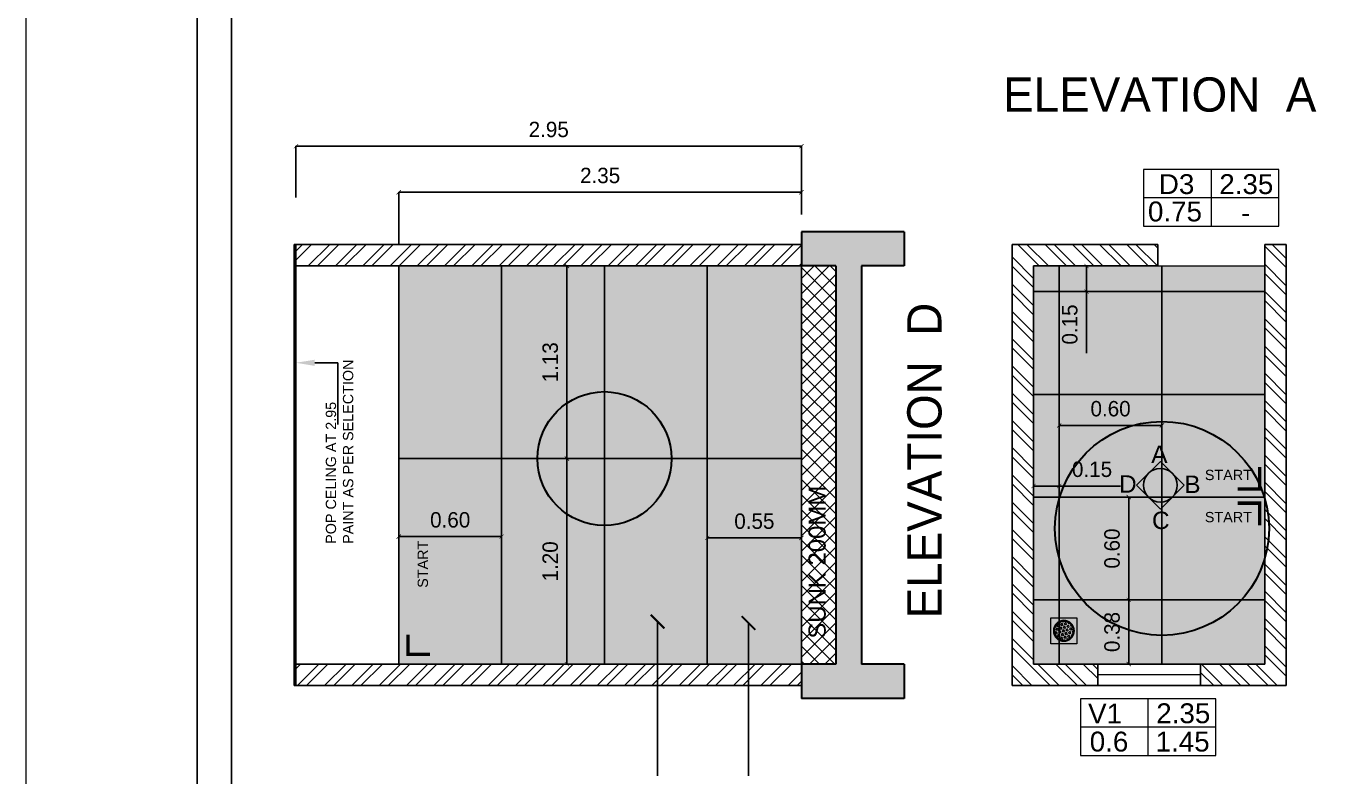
# Model space of a CAD drawing. Header units: metres. Extents: x 494 to 1845, y -666 to 1061.
# Drawn here: x 1814.2 to 1821.77, y 182.05 to 186.43 of the extents above; entities that cross this region are included whole.
import ezdxf
from ezdxf import colors
from ezdxf.entities.mleader import LeaderData, LeaderLine
from ezdxf.math import Vec2, Vec3

# ---------------------------------------------------------------- set-up
doc = ezdxf.new("R2010")
doc.units = ezdxf.units.M
doc.header["$MEASUREMENT"] = 0
doc.linetypes.add('1', pattern=[0])
doc.layers.get('Defpoints').update_dxf_attribs({"color": 12})
for name, color, linetype, lineweight in [('.', 7, 'Continuous', 5), ('01 WALL', 7, 'Continuous', 25), ('10 furniture', 8, 'Continuous', 13), ('A-Wall Hatch', 8, 'Continuous', 9), ('ARCHITECTURAL COMMENTS', 2, 'Continuous', 30), ('DIMENSION', 8, 'Continuous', 5), ('SUNK', 7, 'Continuous', 13), ('toilet', 8, 'Continuous', 0), ('VDA - FALSE CEILING', 7, 'Continuous', 5), ('VDA-Col-slab', 1, 'Continuous', 30), ('VDA-DOOR', 23, 'Continuous', 5), ('VDA-DW TAGS', 4, 'Continuous', 9), ('VDA-HATCH', 8, 'Continuous', 9), ('VDA-WALL', 250, 'Continuous', 25), ('VDA-WINDOW', 5, 'Continuous', 9), ('VDA_DARK TILES', 8, 'Continuous', 9), ('VDA_LIGHT TILES', 254, 'Continuous', 5)]:
    doc.layers.add(name, color=color, linetype=linetype, lineweight=lineweight)
for name, color, linetype in [('A-TAGS', 210, 'Continuous'), ('Flooring', 250, 'Continuous'), ('SHEET', 7, 'Continuous'), ('TILE DROP', 180, '1'), ('TOILET FIXTURES', 8, 'Continuous'), ('VDA-DIM', 252, '1'), ('VDA-TEXT', 250, '1'), ('VDA-WALL BELOW', 8, 'Continuous'), ('VDA-WALL HATCH', 252, 'Continuous'), ('VDA_TILES', 152, '1')]:
    doc.layers.add(name, color=color, linetype=linetype)
doc.styles.add('0.2', font='arial.ttf', dxfattribs={"height": 0.2})
doc.styles.add('arial', font='arial.ttf', dxfattribs={"height": 0.3})
doc.styles.add('RS', font='GOTHIC.TTF')
doc.styles.get("Standard").update_dxf_attribs({"font": 'arial.ttf'})
doc.dimstyles.new('SMALL', dxfattribs={"dimtxt": 0.16, "dimasz": 0.05, "dimexe": 0, "dimexo": 0, "dimgap": 0.05, "dimtad": 0, "dimdec": 1, "dimzin": 0, "dimdsep": 46, "dimtxsty": 'RS', "dimblk": 'ARCHTICK', "dimcen": 2.5, "dimclrd": 256, "dimclre": 256, "dimclrt": 5, "dimadec": 0, "dimazin": 0, "dimtfac": 1, "dimtofl": 0, "dimtmove": 0, "dimatfit": 3, "dimldrblk": 'ARCHTICK', "dimfxl": 0, "dimtolj": 1, "dimtzin": 0, "dimarcsym": 0})
doc.dimstyles.new('SMALL-1', dxfattribs={"dimtxt": 0.16, "dimasz": 0.035, "dimexe": 0, "dimexo": 0.1, "dimgap": 0.05, "dimtad": 1, "dimzin": 0, "dimdsep": 46, "dimtxsty": 'RS', "dimblk": 'DOT', "dimcen": 2.5, "dimclrd": 256, "dimclre": 256, "dimclrt": 5, "dimadec": 0, "dimazin": 0, "dimtfac": 1, "dimtdec": 3, "dimtofl": 0, "dimtmove": 0, "dimatfit": 3, "dimfxl": 0, "dimtolj": 1, "dimtzin": 0, "dimarcsym": 0})

# ---------------------------------------------------------------- blocks, each defined once
blk = doc.blocks.new('V1')
at = {"layer": 'VDA-DW TAGS'}
for p, q in [((1525.346, 322.8255), (1525.346, 323.1564)), ((1525.7407, 322.9909), (1524.951, 322.9909))]:
    blk.add_line(p, q, dxfattribs=at)
blk.add_lwpolyline([(1525.7407, 323.1564), (1524.951, 323.1564), (1524.951, 322.8255), (1525.7407, 322.8255)], close=True, dxfattribs=at)
at = {"layer": 'VDA-DW TAGS', "char_height": 0.11598, "attachment_point": 8, "style": 'arial'}
for s, insert, width in [('V1', (1525.0936, 323.0116), 0.282293), ('2.35', (1525.5501, 323.0116), 0.282293), ('0.6', (1525.1168, 322.8462), 0.27584), ('1.45', (1525.5462, 322.8462), 0.366174)]:
    blk.add_mtext(s, dxfattribs=dict(at, insert=insert, width=width))
blk = doc.blocks.new('D3 F')
at = {"layer": 'VDA-DW TAGS'}
for p, q in [((1526.9357, 319.9002), (1526.9357, 320.2311)), ((1527.3304, 320.0657), (1526.5407, 320.0657))]:
    blk.add_line(p, q, dxfattribs=at)
blk.add_lwpolyline([(1527.3304, 320.2311), (1526.5407, 320.2311), (1526.5407, 319.9002), (1527.3304, 319.9002)], close=True, dxfattribs=at)
at = {"layer": 'VDA-DW TAGS', "attachment_point": 8, "style": 'arial'}
for s, insert, char_height, width in [('D3', (1526.733, 320.0863), 0.11598, 0.282293), ('2.35', (1527.1398, 320.0863), 0.11598, 0.282293), ('0.75', (1526.7235, 319.9266), 0.11598, 0.27584), ('-', (1527.1359, 319.9209), 0.116, 0.366174)]:
    blk.add_mtext(s, dxfattribs=dict(at, insert=insert, char_height=char_height, width=width))
blk = doc.blocks.new('_ArchTick')
at = {"color": 0, "linetype": 'ByBlock', "const_width": 0.15}
blk.add_lwpolyline([(-0.5, -0.5), (0.5, 0.5)], dxfattribs=at)
blk = doc.blocks.new('*D1029')
at = {"layer": 'Defpoints', "color": 0}
for p in [(1816.9759, 183.906), (1816.9759, 182.706), (1817.3572, 182.706)]:
    blk.add_point(p, dxfattribs=at)
at = {"layer": 'VDA-DIM', "lineweight": -2}
for p, q in [((1817.0759, 183.906), (1817.3572, 183.906)), ((1817.3572, 183.906), (1817.3572, 182.706)), ((1817.0759, 182.706), (1817.3572, 182.706))]:
    blk.add_line(p, q, dxfattribs=at)
at = {"layer": 'VDA-DIM', "lineweight": -2, "xscale": 0.025, "yscale": 0.025, "zscale": 0.025}
for p, rotation in [((1817.3572, 183.906), 90), ((1817.3572, 182.706), 270)]:
    blk.add_blockref('_ArchTick', p, dxfattribs=dict(at, rotation=rotation))
at = {"layer": 'VDA-DIM', "color": 5, "insert": (1817.26, 183.306), "char_height": 0.09, "attachment_point": 5, "rotation": 90, "style": 'RS'}
blk.add_mtext('\\A1;1.20', dxfattribs=at)
blk = doc.blocks.new('*D1030')
at = {"layer": 'Defpoints', "color": 0}
for p in [(1816.3759, 183.4508), (1816.3759, 183.1611), (1816.9759, 183.1611)]:
    blk.add_point(p, dxfattribs=at)
at = {"layer": 'VDA-DIM', "lineweight": -2}
for p, q in [((1816.3759, 183.2611), (1816.3759, 183.4508)), ((1816.9759, 183.4508), (1816.3759, 183.4508)), ((1816.9759, 183.2611), (1816.9759, 183.4508))]:
    blk.add_line(p, q, dxfattribs=at)
at = {"layer": 'VDA-DIM', "lineweight": -2, "xscale": 0.025, "yscale": 0.025, "zscale": 0.025, "rotation": 180}
blk.add_blockref('_ArchTick', (1816.3759, 183.4508), dxfattribs=at)
at = {"layer": 'VDA-DIM', "lineweight": -2, "xscale": 0.025, "yscale": 0.025, "zscale": 0.025}
blk.add_blockref('_ArchTick', (1816.9759, 183.4508), dxfattribs=at)
at = {"layer": 'VDA-DIM', "color": 5, "insert": (1816.6759, 183.548), "char_height": 0.09, "attachment_point": 5, "style": 'RS'}
blk.add_mtext('\\A1;0.60', dxfattribs=at)
blk = doc.blocks.new('*D1031')
at = {"layer": 'Defpoints', "color": 0}
for p in [(1816.3759, 185.4617), (1818.7259, 185.231), (1816.3759, 185.031)]:
    blk.add_point(p, dxfattribs=at)
at = {"layer": 'VDA-DIM', "lineweight": -2}
for p, q in [((1816.3759, 185.1617), (1816.3759, 185.4617)), ((1818.7259, 185.4617), (1816.3759, 185.4617)), ((1818.7259, 185.331), (1818.7259, 185.4617))]:
    blk.add_line(p, q, dxfattribs=at)
at = {"layer": 'VDA-DIM', "lineweight": -2, "xscale": 0.025, "yscale": 0.025, "zscale": 0.025, "rotation": 180}
blk.add_blockref('_ArchTick', (1816.3759, 185.4617), dxfattribs=at)
at = {"layer": 'VDA-DIM', "lineweight": -2, "xscale": 0.025, "yscale": 0.025, "zscale": 0.025}
blk.add_blockref('_ArchTick', (1818.7259, 185.4617), dxfattribs=at)
at = {"layer": 'VDA-DIM', "color": 5, "insert": (1817.5509, 185.5589), "char_height": 0.09, "attachment_point": 5, "style": 'RS'}
blk.add_mtext('\\A1;2.35', dxfattribs=at)
blk = doc.blocks.new('*D1032')
at = {"layer": 'Defpoints', "color": 0}
for p in [(1818.7259, 185.7304), (1815.7759, 185.156), (1818.7259, 185.156)]:
    blk.add_point(p, dxfattribs=at)
at = {"layer": 'VDA-DIM', "lineweight": -2}
for p, q in [((1815.7759, 185.4304), (1815.7759, 185.7304)), ((1815.7759, 185.7304), (1818.7259, 185.7304)), ((1818.7259, 185.4304), (1818.7259, 185.7304))]:
    blk.add_line(p, q, dxfattribs=at)
at = {"layer": 'VDA-DIM', "lineweight": -2, "xscale": 0.025, "yscale": 0.025, "zscale": 0.025, "rotation": 180}
blk.add_blockref('_ArchTick', (1815.7759, 185.7304), dxfattribs=at)
at = {"layer": 'VDA-DIM', "lineweight": -2, "xscale": 0.025, "yscale": 0.025, "zscale": 0.025}
blk.add_blockref('_ArchTick', (1818.7259, 185.7304), dxfattribs=at)
at = {"layer": 'VDA-DIM', "color": 5, "insert": (1817.2509, 185.8276), "char_height": 0.09, "attachment_point": 5, "style": 'RS'}
blk.add_mtext('\\A1;2.95', dxfattribs=at)
blk = doc.blocks.new('*D1038')
at = {"layer": 'Defpoints', "color": 0}
for p in [(1818.7259, 183.4428), (1818.1759, 182.706), (1818.7259, 182.706)]:
    blk.add_point(p, dxfattribs=at)
at = {"layer": 'VDA-DIM', "lineweight": -2}
for p, q in [((1818.1759, 183.1428), (1818.1759, 183.4428)), ((1818.1759, 183.4428), (1818.7259, 183.4428)), ((1818.7259, 183.1428), (1818.7259, 183.4428))]:
    blk.add_line(p, q, dxfattribs=at)
at = {"layer": 'VDA-DIM', "lineweight": -2, "xscale": 0.025, "yscale": 0.025, "zscale": 0.025, "rotation": 180}
blk.add_blockref('_ArchTick', (1818.1759, 183.4428), dxfattribs=at)
at = {"layer": 'VDA-DIM', "lineweight": -2, "xscale": 0.025, "yscale": 0.025, "zscale": 0.025}
blk.add_blockref('_ArchTick', (1818.7259, 183.4428), dxfattribs=at)
at = {"layer": 'VDA-DIM', "color": 5, "insert": (1818.4509, 183.5401), "char_height": 0.09, "attachment_point": 5, "style": 'RS'}
blk.add_mtext('\\A1;0.55', dxfattribs=at)
blk = doc.blocks.new('*D1057')
at = {"layer": 'Defpoints', "color": 0}
for p in [(1820.2296, 185.031), (1820.389, 185.031), (1820.2296, 184.881)]:
    blk.add_point(p, dxfattribs=at)
at = {"layer": 'VDA-DIM', "lineweight": -2}
for p, q in [((1820.3296, 185.031), (1820.389, 185.031)), ((1820.389, 184.881), (1820.389, 185.031)), ((1820.3296, 184.881), (1820.389, 184.881)), ((1820.389, 184.881), (1820.389, 184.5225))]:
    blk.add_line(p, q, dxfattribs=at)
at = {"layer": 'VDA-DIM', "lineweight": -2, "xscale": 0.025, "yscale": 0.025, "zscale": 0.025}
for p, rotation in [((1820.389, 185.031), 90), ((1820.389, 184.881), 270)]:
    blk.add_blockref('_ArchTick', p, dxfattribs=dict(at, rotation=rotation))
at = {"layer": 'VDA-DIM', "color": 5, "insert": (1820.2918, 184.6893), "char_height": 0.09, "attachment_point": 5, "rotation": 90, "style": 'RS'}
blk.add_mtext('\\A1;0.15', dxfattribs=at)
blk = doc.blocks.new('*D1058')
at = {"layer": 'Defpoints', "color": 0}
for p in [(1820.0797, 183.802), (1820.2296, 183.8234), (1820.0797, 183.7459)]:
    blk.add_point(p, dxfattribs=at)
at = {"layer": 'VDA-DIM', "lineweight": -2}
for p, q in [((1820.0797, 183.7459), (1820.0797, 183.7459)), ((1820.2296, 183.7459), (1820.0797, 183.7459)), ((1820.2296, 183.7459), (1820.2296, 183.7459)), ((1820.2296, 183.7459), (1820.5882, 183.7459))]:
    blk.add_line(p, q, dxfattribs=at)
at = {"layer": 'VDA-DIM', "lineweight": -2, "xscale": 0.025, "yscale": 0.025, "zscale": 0.025, "rotation": 180}
blk.add_blockref('_ArchTick', (1820.0797, 183.7459), dxfattribs=at)
at = {"layer": 'VDA-DIM', "lineweight": -2, "xscale": 0.025, "yscale": 0.025, "zscale": 0.025}
blk.add_blockref('_ArchTick', (1820.2296, 183.7459), dxfattribs=at)
at = {"layer": 'VDA-DIM', "color": 5, "insert": (1820.4214, 183.8432), "char_height": 0.09, "attachment_point": 5, "style": 'RS'}
blk.add_mtext('\\A1;0.15', dxfattribs=at)
blk = doc.blocks.new('*D1059')
at = {"layer": 'Defpoints', "color": 0}
for p in [(1820.5537, 183.081), (1820.5537, 182.7059), (1820.6357, 182.7059)]:
    blk.add_point(p, dxfattribs=at)
at = {"layer": 'VDA-DIM', "lineweight": -2}
for p, q in [((1820.6357, 183.081), (1820.6357, 183.081)), ((1820.6357, 183.081), (1820.6357, 182.7059)), ((1820.6357, 182.7059), (1820.6357, 182.7059))]:
    blk.add_line(p, q, dxfattribs=at)
at = {"layer": 'VDA-DIM', "lineweight": -2, "xscale": 0.025, "yscale": 0.025, "zscale": 0.025}
for p, rotation in [((1820.6357, 183.081), 90), ((1820.6357, 182.7059), 270)]:
    blk.add_blockref('_ArchTick', p, dxfattribs=dict(at, rotation=rotation))
at = {"layer": 'VDA-DIM', "color": 5, "insert": (1820.5385, 182.8935), "char_height": 0.09, "attachment_point": 5, "rotation": 90, "style": 'RS'}
blk.add_mtext('\\A1;0.38', dxfattribs=at)
blk = doc.blocks.new('*D1060')
at = {"layer": 'Defpoints', "color": 0}
for p in [(1820.6275, 183.681), (1820.6357, 183.681), (1820.6357, 183.081)]:
    blk.add_point(p, dxfattribs=at)
at = {"layer": 'VDA-DIM', "lineweight": -2}
for p, q in [((1820.6357, 183.681), (1820.6357, 183.681)), ((1820.6357, 183.081), (1820.6357, 183.681)), ((1820.5357, 183.081), (1820.6357, 183.081))]:
    blk.add_line(p, q, dxfattribs=at)
at = {"layer": 'VDA-DIM', "lineweight": -2, "xscale": 0.025, "yscale": 0.025, "zscale": 0.025}
for p, rotation in [((1820.6357, 183.681), 90), ((1820.6357, 183.081), 270)]:
    blk.add_blockref('_ArchTick', p, dxfattribs=dict(at, rotation=rotation))
at = {"layer": 'VDA-DIM', "color": 5, "insert": (1820.5385, 183.381), "char_height": 0.09, "attachment_point": 5, "rotation": 90, "style": 'RS'}
blk.add_mtext('\\A1;0.60', dxfattribs=at)
blk = doc.blocks.new('*D1061')
at = {"layer": 'Defpoints', "color": 0}
for p in [(1820.2296, 184.281), (1820.8296, 184.281), (1820.8296, 184.0997)]:
    blk.add_point(p, dxfattribs=at)
at = {"layer": 'VDA-DIM', "lineweight": -2}
for p, q in [((1820.2296, 184.181), (1820.2296, 184.0997)), ((1820.8296, 184.181), (1820.8296, 184.0997)), ((1820.2296, 184.0997), (1820.8296, 184.0997))]:
    blk.add_line(p, q, dxfattribs=at)
at = {"layer": 'VDA-DIM', "lineweight": -2, "xscale": 0.025, "yscale": 0.025, "zscale": 0.025, "rotation": 180}
blk.add_blockref('_ArchTick', (1820.2296, 184.0997), dxfattribs=at)
at = {"layer": 'VDA-DIM', "lineweight": -2, "xscale": 0.025, "yscale": 0.025, "zscale": 0.025}
blk.add_blockref('_ArchTick', (1820.8296, 184.0997), dxfattribs=at)
at = {"layer": 'VDA-DIM', "color": 5, "insert": (1820.5296, 184.197), "char_height": 0.09, "attachment_point": 5, "style": 'RS'}
blk.add_mtext('\\A1;0.60', dxfattribs=at)
blk = doc.blocks.new('*D1062')
at = {"layer": 'Defpoints', "color": 0}
for p in [(1817.3572, 185.031), (1817.3572, 185.031), (1817.3572, 183.906)]:
    blk.add_point(p, dxfattribs=at)
at = {"layer": 'VDA-DIM', "lineweight": -2}
for p, q in [((1817.2572, 185.031), (1817.3572, 185.031)), ((1817.3572, 183.906), (1817.3572, 185.031)), ((1817.2572, 183.906), (1817.3572, 183.906))]:
    blk.add_line(p, q, dxfattribs=at)
at = {"layer": 'VDA-DIM', "lineweight": -2, "xscale": 0.025, "yscale": 0.025, "zscale": 0.025}
for p, rotation in [((1817.3572, 185.031), 90), ((1817.3572, 183.906), 270)]:
    blk.add_blockref('_ArchTick', p, dxfattribs=dict(at, rotation=rotation))
at = {"layer": 'VDA-DIM', "color": 5, "insert": (1817.26, 184.4685), "char_height": 0.09, "attachment_point": 5, "rotation": 90, "style": 'RS'}
blk.add_mtext('\\A1;1.13', dxfattribs=at)
blk = doc.blocks.new('MULTI TRAP')
at = {"layer": '10 furniture'}
for p, q in [((75, 75), (-75, 75)), ((-75, 75), (-75, -75)), ((-55, 0.4), (-54.4, 0.6)), ((-54.4, 0.6), (-49.9, -3.9)), ((-48.6, 25.8), (-47.9, 25.1)), ((-47.9, 25.1), (-41.7, 26.7)), ((-46.7, 8.3), (-45, 14.5)), ((-46.7, 8.3), (-42.2, 3.8)), ((-45, 14.5), (-38.9, 16.1)), ((-42.3, 35.1), (-40.1, 32.9)), ((-42.2, 3.8), (-36, 5.5)), ((-41.7, 26.7), (-40.1, 32.9)), ((-38.9, 16.1), (-34.4, 11.6)), ((-36, 5.5), (-34.4, 11.6)), ((-34.5, 42.8), (-32.3, 40.6)), ((-32.3, 40.6), (-26.2, 42.3)), ((-31.1, 23.9), (-29.5, 30)), ((-31.1, 23.9), (-26.6, 19.4)), ((-29.5, 30), (-23.3, 31.7)), ((-26.6, 19.4), (-20.5, 21)), ((-26.2, 42.3), (-24.5, 48.4)), ((-25.4, 2.6), (-23.8, 8.8)), ((-25.4, 2.6), (-20.9, -1.8)), ((-25.1, 49), (-24.5, 48.4)), ((-23.8, 8.8), (-17.6, 10.4)), ((-23.3, 31.7), (-18.8, 27.2)), ((-20.5, 21), (-18.8, 27.2)), ((-17.6, 10.4), (-13.1, 5.9)), ((-15.6, 39.4), (-13.9, 45.6)), ((-15.6, 39.4), (-11.1, 35)), ((-14.8, -0.2), (-13.1, 5.9)), ((-13.9, 45.6), (-7.8, 47.2)), ((-11.1, 35), (-4.9, 36.6)), ((-9.9, 18.2), (-8.2, 24.3)), ((-9.9, 18.2), (-5.4, 13.7)), ((-8.2, 24.3), (-2.1, 26)), ((-7.8, 47.2), (-3.3, 42.7)), ((-5.4, 13.7), (0.8, 15.4)), ((-4.9, 36.6), (-3.3, 42.7)), ((-4.2, -3), (-2.5, 3.1)), ((-2.5, 3.1), (3.6, 4.7)), ((-2.1, 26), (2.4, 21.5)), ((0, 55), (4.5, 50.5)), ((0.8, 15.4), (2.4, 21.5)), ((3.6, 4.7), (8.1, 0.2)), ((4.5, 50.5), (10.6, 52.2)), ((5.7, 33.8), (7.3, 39.9)), ((5.7, 33.8), (10.2, 29.3)), ((6.5, -5.9), (8.1, 0.2)), ((7.3, 39.9), (13.5, 41.5)), ((10.2, 29.3), (16.3, 30.9)), ((10.6, 52.2), (11.1, 53.9)), ((11.4, 12.5), (13, 18.6)), ((11.4, 12.5), (15.9, 8)), ((13, 18.6), (19.2, 20.3)), ((13.5, 41.5), (18, 37)), ((15.9, 8), (22, 9.7)), ((16.3, 30.9), (18, 37)), ((19.2, 20.3), (23.7, 15.8)), ((21.2, 49.3), (21.6, 50.6)), ((21.2, 49.3), (25.7, 44.8)), ((22, 9.7), (23.7, 15.8)), ((25.7, 44.8), (30.2, 46)), ((26.9, 28.1), (28.6, 34.2)), ((26.9, 28.1), (31.4, 23.6)), ((28.6, 34.2), (34.7, 35.8)), ((31.4, 23.6), (37.6, 25.2)), ((32.6, 6.8), (34.3, 12.9)), ((32.6, 6.8), (37.1, 2.3)), ((34.3, 12.9), (40.4, 14.6)), ((34.7, 35.8), (39.2, 31.3)), ((37.1, 2.3), (43.3, 4)), ((37.6, 25.2), (39.2, 31.3)), ((40.4, 14.6), (44.9, 10.1)), ((43.3, 4), (44.9, 10.1)), ((48.2, 22.4), (48.9, 25.1)), ((48.2, 22.4), (51.6, 18.9)), ((53.9, 1.1), (54.8, 4.6)), ((53.9, 1.1), (55, 0)), ((75, -75), (75, 75)), ((-75, -75), (75, -75)), ((-54, -10.7), (-51.6, -10.1)), ((-51.6, -10.1), (-49.9, -3.9)), ((-50.7, -21.2), (-48.7, -20.7)), ((-48.7, -20.7), (-44.3, -25.2)), ((-45.7, -30.6), (-44.3, -25.2)), ((-41, -12.9), (-39.3, -6.8)), ((-41, -12.9), (-36.5, -17.4)), ((-39.3, -6.8), (-33.2, -5.1)), ((-36.5, -17.4), (-30.3, -15.8)), ((-35.3, -34.2), (-33.6, -28)), ((-35.3, -34.2), (-30.8, -38.6)), ((-33.6, -28), (-27.5, -26.4)), ((-33.2, -5.1), (-28.7, -9.6)), ((-30.8, -38.6), (-24.7, -37)), ((-30.3, -15.8), (-28.7, -9.6)), ((-27.5, -26.4), (-23, -30.9)), ((-25.6, -48.7), (-21.8, -47.6)), ((-24.7, -37), (-23, -30.9)), ((-21.8, -47.6), (-17.3, -52.1)), ((-20.9, -1.8), (-14.8, -0.2)), ((-19.7, -18.6), (-18.1, -12.5)), ((-19.7, -18.6), (-15.2, -23.1)), ((-18.1, -12.5), (-11.9, -10.8)), ((-17.3, -52.2), (-17.3, -52.1)), ((-15.2, -23.1), (-9.1, -21.5)), ((-14, -39.9), (-12.4, -33.7)), ((-14, -39.9), (-9.5, -44.3)), ((-12.4, -33.7), (-6.3, -32.1)), ((-11.9, -10.8), (-7.5, -15.3)), ((-9.5, -44.3), (-3.4, -42.7)), ((-9.1, -21.5), (-7.5, -15.3)), ((-6.3, -32.1), (-1.8, -36.6)), ((-5.7, -54.7), (-0.6, -53.3)), ((-4.2, -3), (0.3, -7.5)), ((-3.4, -42.7), (-1.8, -36.6)), ((-0.6, -53.3), (1.1, -55)), ((0.3, -7.5), (6.5, -5.9)), ((1.5, -24.3), (3.2, -18.2)), ((1.5, -24.3), (6, -28.8)), ((3.2, -18.2), (9.3, -16.5)), ((6, -28.8), (12.1, -27.1)), ((7.2, -45.5), (8.9, -39.4)), ((7.2, -45.5), (11.7, -50)), ((8.9, -39.4), (15, -37.8)), ((9.3, -16.5), (13.8, -21)), ((11.7, -50), (17.8, -48.4)), ((12.1, -27.1), (13.8, -21)), ((15, -37.8), (19.5, -42.3)), ((17.1, -8.7), (18.7, -2.6)), ((17.1, -8.7), (21.6, -13.2)), ((17.8, -48.4), (19.5, -42.3)), ((18.7, -2.6), (24.9, -1)), ((21.6, -13.2), (27.7, -11.6)), ((22.8, -30), (24.4, -23.9)), ((22.8, -30), (27.3, -34.5)), ((24.4, -23.9), (30.6, -22.2)), ((24.9, -1), (29.3, -5.5)), ((27.3, -34.5), (33.4, -32.8)), ((27.7, -11.6), (29.3, -5.5)), ((29.8, -46.2), (30.1, -45.1)), ((30.1, -45.1), (32.3, -44.5)), ((30.6, -22.2), (35, -26.7)), ((33.4, -32.8), (35, -26.7)), ((38.3, -14.4), (40, -8.3)), ((38.3, -14.4), (42.8, -18.9)), ((40, -8.3), (46.1, -6.7)), ((42.8, -18.9), (49, -17.3)), ((45.2, -31.4), (45.7, -29.5)), ((45.7, -29.5), (46.5, -29.3)), ((46.1, -6.7), (50.6, -11.1)), ((49, -17.3), (50.6, -11.1))]:
    blk.add_line(p, q, dxfattribs=at)
for radius in [61, 55]:
    blk.add_circle((0, 0), radius, dxfattribs=at)
blk = doc.blocks.new('4545')
at = {"layer": '.'}
h = blk.add_hatch(color=256, dxfattribs=at)
h.dxf.hatch_style = 1
h.paths.add_polyline_path([(35508.49, -1448.68), (35510.41, -1446.77), (35512.33, -1448.68, 0.414214), (35508.49, -1448.68)])
h.paths.add_polyline_path([(35508.49, -1452.51, 0.414214), (35512.33, -1452.51), (35510.41, -1454.43), (35508.49, -1452.51)])
h.paths.add_polyline_path([(35506.58, -1450.6), (35508.49, -1448.68, 0.414214), (35508.49, -1452.51)])
h.paths.add_polyline_path([(35512.33, -1448.68), (35514.24, -1450.6), (35512.33, -1452.51, 0.198912), (35513.12, -1450.6, 0.198912)])
blk.add_circle((35510.41, -1450.6), 2.71)
at = {"layer": 'Flooring', "lineweight": -2}
for p, q in [((35510.41, -1446.77), (35506.58, -1450.6)), ((35514.24, -1450.6), (35510.41, -1446.77)), ((35506.58, -1450.6), (35510.41, -1454.43)), ((35510.41, -1454.43), (35514.24, -1450.6))]:
    blk.add_line(p, q, dxfattribs=at)
at = {"layer": 'A-TAGS', "color": 0, "ltscale": 5, "char_height": 2.8, "attachment_point": 2, "style": 'arial'}
for s, insert, width in [('{\\T0.9;D}', (35505.05, -1449, 12.17), 2.4002), ('{\\T0.9;B}', (35515.42, -1449.05, 12.17), 2.0754), ('{\\T0.9;C}', (35510.33, -1454.84, 12.17), 2.7249)]:
    blk.add_mtext(s, dxfattribs=dict(at, insert=insert, width=width))
at = {"layer": 'toilet', "color": 0, "lineweight": 5, "insert": (35510.12, -1444.22, 12.17), "char_height": 2.8, "width": 2.8332, "attachment_point": 2, "style": 'arial'}
blk.add_mtext('{\\T0.9;A}', dxfattribs=at)

msp = doc.modelspace()

# ---------------------------------------------------------------- hatches: boundary and pattern name
at = {"layer": '01 WALL', "lineweight": 30, "true_color": 0xfcf1d4}
h = msp.add_hatch(color=7, dxfattribs=at)
h.dxf.hatch_style = 1
h.paths.add_polyline_path([(1821.4296, 185.031), (1820.0797, 185.031), (1820.0797, 182.706), (1821.4296, 182.706)])
at = {"layer": 'A-Wall Hatch'}
h = msp.add_hatch(dxfattribs=at)
h.set_pattern_fill('ANSI32', color=256, scale=0.3, angle=270)
h.set_pattern_definition([(315, (218.15823, 106.79423), (0.079549513, 0.079549513), []), (315, (218.15823, 106.7412), (0.079549513, 0.079549513), [])])
h.paths.add_polyline_path([(1820.8046, 185.156), (1819.9546, 185.156), (1819.9546, 182.706), (1820.0796, 182.706), (1820.0796, 183.781), (1820.0796, 183.781), (1820.0796, 185.031), (1820.0797, 185.031), (1820.0796, 185.031), (1820.0796, 185.031), (1820.8046, 185.031)])
h.paths.add_polyline_path([(1821.5546, 185.156), (1821.4296, 185.156), (1821.4296, 182.706), (1821.5546, 182.706)])
h.paths.add_polyline_path([(1820.4546, 182.7059), (1820.4487, 182.7059), (1819.9546, 182.7059), (1819.9546, 182.581), (1820.4546, 182.581)])
h.paths.add_polyline_path([(1821.5546, 182.706), (1821.0546, 182.706), (1821.0546, 182.581), (1821.5546, 182.581)])
at = {"layer": 'SUNK', "lineweight": -2}
h = msp.add_hatch(dxfattribs=at)
h.set_pattern_fill('ANSI37', color=43, scale=0.5, angle=90)
h.set_pattern_definition([(135, (1492.030415, 1493.09247), (-0.0441941738, -0.0441941738), []), (225, (1492.030415, 1493.09247), (0.0441941738, -0.0441941738), [])])
h.paths.add_polyline_path([(1818.7259, 182.706), (1818.9259, 182.706), (1818.9259, 185.031), (1818.7259, 185.031)])
at = {"layer": 'VDA-WALL HATCH', "lineweight": -2}
h = msp.add_hatch(color=8, dxfattribs=at)
h.dxf.hatch_style = 1
h.paths.add_polyline_path([(1818.7259, 182.506), (1818.7259, 182.706), (1818.9259, 182.706), (1818.9259, 185.031), (1818.7259, 185.031), (1818.7259, 185.231), (1819.3259, 185.231), (1819.3259, 185.031), (1819.0759, 185.031), (1819.0759, 182.706), (1819.3259, 182.706), (1819.3259, 182.506)])
h = msp.add_hatch(dxfattribs=at)
h.set_pattern_fill('ANSI32', color=256, scale=0.3, angle=360)
h.set_pattern_definition([(45, (1492.03041, 1493.09247), (-0.079549513, 0.079549513), []), (45, (1492.08345, 1493.09247), (-0.079549513, 0.079549513), [])])
h.paths.add_polyline_path([(1815.7759, 182.581), (1815.7759, 182.706), (1818.7259, 182.706), (1818.7259, 182.581)])
h.paths.add_polyline_path([(1815.7759, 185.031), (1815.7759, 185.156), (1818.7259, 185.156), (1818.7259, 185.031)])
at = {"layer": 'VDA_DARK TILES', "lineweight": 25, "true_color": 0x939598}
h = msp.add_hatch(color=252, dxfattribs=at)
h.dxf.hatch_style = 1
h.paths.add_polyline_path([(1816.3759, 183.831), (1816.3759, 185.031), (1816.9759, 185.031), (1816.9759, 183.831)])
h.paths.add_polyline_path([(1816.3759, 182.706), (1816.3759, 183.831), (1816.9759, 183.831), (1816.9759, 182.706)])
h.paths.add_polyline_path([(1817.5759, 182.706), (1817.5759, 183.831), (1818.1759, 183.831), (1818.1759, 182.706)])
h.paths.add_polyline_path([(1817.5759, 183.831), (1817.5759, 185.031), (1818.1759, 185.031), (1818.1759, 183.831)])
at = {"layer": 'VDA_LIGHT TILES', "lineweight": -2, "true_color": 0xe3e3e3}
h = msp.add_hatch(color=254, dxfattribs=at)
h.dxf.hatch_style = 1
h.paths.add_polyline_path([(1816.9759, 183.831), (1816.9759, 185.031), (1817.5759, 185.031), (1817.5759, 183.831)])
h.paths.add_polyline_path([(1816.9759, 182.706), (1816.9759, 183.831), (1817.5759, 183.831), (1817.5759, 182.706)])
h.paths.add_polyline_path([(1818.1759, 182.706), (1818.1759, 183.831), (1818.7259, 183.831), (1818.7259, 182.706)])
h.paths.add_polyline_path([(1818.1759, 183.831), (1818.1759, 185.031), (1818.7259, 185.031), (1818.7259, 183.831)])

# ---------------------------------------------------------------- linework, layer by layer
for p, q in [((1819.9546, 185.156), (1820.8046, 185.156)), ((1819.9546, 182.581), (1819.9546, 185.156)), ((1820.8046, 185.156), (1820.8046, 185.031)), ((1820.0797, 185.031), (1820.0796, 182.706)), ((1820.8046, 185.031), (1820.0797, 185.031)), ((1820.0796, 182.706), (1820.4546, 182.706)), ((1820.4546, 182.706), (1820.4546, 182.581)), ((1820.4546, 182.581), (1819.9546, 182.581))]:
    msp.add_line(p, q)
at = {"layer": '01 WALL', "color": 23, "const_width": 0.02}
for points in [[(1821.3995, 183.8571), (1821.3995, 183.7285), (1821.2707, 183.7285)], [(1821.3995, 183.5174), (1821.3995, 183.646), (1821.2707, 183.646)], [(1816.4302, 182.8777), (1816.4302, 182.7634), (1816.559, 182.7634)]]:
    msp.add_lwpolyline(points, dxfattribs=at)
at = {"layer": 'ARCHITECTURAL COMMENTS'}
for centre, radius in [((1817.5759, 183.906), 0.391), ((1820.8296, 183.4985), 0.6245)]:
    msp.add_circle(centre, radius, dxfattribs=at)
at = {"layer": 'DIMENSION', "color": 6}
msp.add_line((1814.2002, 309.0934), (1814.2002, 141.9928), dxfattribs=at)
at = {"layer": 'SHEET'}
for points in [[(1826.4591, 191.6492), (1815.2002, 191.6492), (1815.2002, 175.7259), (1826.4591, 175.7259)], [(1826.2591, 191.4492), (1815.4002, 191.4492), (1815.4002, 175.9259), (1826.2591, 175.9259)]]:
    msp.add_lwpolyline(points, close=True, dxfattribs=at)
at = {"layer": 'TILE DROP', "extrusion": (4.36827e-06, 5.81046e-06, 1)}
msp.add_line((1821.4296, 183.681), (1820.0796, 183.681), dxfattribs=at)
at = {"layer": 'VDA - FALSE CEILING', "color": 18, "lineweight": -3, "true_color": 0x000000}
for p, q in [((1815.7659, 185.156), (1815.7659, 182.581)), ((1815.7759, 185.156), (1815.7759, 182.581))]:
    msp.add_line(p, q, dxfattribs=at)
at = {"layer": 'VDA-Col-slab'}
for p, q in [((1819.3259, 185.231), (1818.7259, 185.231)), ((1818.7259, 185.231), (1818.7259, 185.031)), ((1819.3259, 185.231), (1819.3259, 185.031)), ((1818.9259, 185.031), (1818.7259, 185.031)), ((1818.9259, 185.031), (1818.9259, 182.706)), ((1819.3259, 185.031), (1819.0759, 185.031)), ((1819.0759, 185.031), (1819.0759, 182.706)), ((1818.7259, 182.706), (1818.7259, 182.506)), ((1818.9259, 182.706), (1818.7259, 182.706)), ((1819.3259, 182.706), (1819.0759, 182.706)), ((1819.3259, 182.706), (1819.3259, 182.506)), ((1819.3259, 182.506), (1818.7259, 182.506))]:
    msp.add_line(p, q, dxfattribs=at)
at = {"layer": 'VDA-Col-slab', "color": 18, "lineweight": -3, "true_color": 0x000000}
msp.add_line((1818.7259, 185.031), (1818.7259, 182.706), dxfattribs=at)
at = {"layer": 'VDA-DOOR'}
msp.add_line((1820.8046, 185.031), (1821.4296, 185.031), dxfattribs=at)
at = {"layer": 'VDA-WALL'}
for p, q in [((1818.7259, 185.156), (1815.7659, 185.156)), ((1820.0796, 185.156), (1820.8046, 185.156)), ((1820.8046, 185.031), (1820.8046, 185.156)), ((1821.4296, 182.706), (1821.4296, 185.156)), ((1821.4296, 185.156), (1821.5546, 185.156)), ((1821.5546, 182.581), (1821.5546, 185.156)), ((1818.7259, 185.031), (1815.7759, 185.031)), ((1820.0796, 182.706), (1820.0796, 185.031)), ((1820.0796, 185.031), (1820.8046, 185.031)), ((1818.7259, 183.906), (1816.3759, 183.906)), ((1820.0796, 182.706), (1820.4546, 182.706)), ((1820.4546, 182.581), (1820.4546, 182.706)), ((1821.0546, 182.706), (1821.4296, 182.706)), ((1821.0546, 182.581), (1821.0546, 182.706)), ((1818.7259, 182.581), (1815.7659, 182.581)), ((1819.9546, 182.581), (1820.4546, 182.581)), ((1821.0546, 182.581), (1821.5546, 182.581))]:
    msp.add_line(p, q, dxfattribs=at)
at = {"layer": 'VDA-WALL BELOW'}
for p, q in [((1820.4487, 182.7059), (1821.0546, 182.7059)), ((1821.0546, 182.581), (1820.4546, 182.581))]:
    msp.add_line(p, q, dxfattribs=at)
at = {"layer": 'VDA-WINDOW'}
msp.add_line((1821.0546, 182.6435), (1820.4546, 182.6435), dxfattribs=at)
at = {"layer": 'VDA_TILES', "color": 0}
for p, q in [((1816.3759, 185.031), (1816.3759, 182.706)), ((1816.9759, 185.031), (1816.9759, 182.706)), ((1817.5759, 185.031), (1817.5759, 182.706)), ((1818.1759, 185.031), (1818.1759, 182.706)), ((1818.7259, 182.706), (1815.7759, 182.706))]:
    msp.add_line(p, q, dxfattribs=at)
at = {"layer": 'VDA_TILES'}
for p, q in [((1820.2296, 185.031), (1820.2296, 182.706)), ((1820.8296, 185.031), (1820.8296, 182.706)), ((1820.0797, 184.881), (1821.4296, 184.881)), ((1820.0797, 184.281), (1821.4296, 184.281)), ((1820.0797, 183.081), (1821.4296, 183.081))]:
    msp.add_line(p, q, dxfattribs=at)

# ---------------------------------------------------------------- block references
at = {"lineweight": 5, "xscale": 0.0363621869544943, "yscale": 0.0363621869544943, "zscale": 0.0363621869544943}
msp.add_blockref('4545', (529.5841, 236.4976), dxfattribs=at)
at = {"layer": 'TOILET FIXTURES', "color": 252, "xscale": -0.001004725458628685, "yscale": 0.001004725458628685, "zscale": 0.001004725458628685}
msp.add_blockref('MULTI TRAP', (1820.257, 182.9006), dxfattribs=at)
at = {"layer": 'VDA-HATCH'}
for name, p in [('D3 F', (294.1819, -134.637)), ('V1', (295.4039, -140.6522))]:
    msp.add_blockref(name, p, dxfattribs=at)

# ---------------------------------------------------------------- texts
at = {"layer": 'VDA-TEXT', "insert": (1820.8164, 186.1322), "char_height": 0.2, "width": 2.207254, "attachment_point": 2, "style": '0.2'}
msp.add_mtext('{\\fCentury Gothic|b0|i0|c0|p34;ELEVATION  A}', dxfattribs=at)
at = {"layer": 'VDA-TEXT', "rotation": 90}
for s, insert, char_height, width, attachment_point, style in [('{\\fCentury Gothic|b0|i0|c0|p34;ELEVATION  D}', (1819.3432, 183.8948), 0.2, 2.207254, 2, '0.2'), ('POP CELING AT 2.95\\PPAINT AS PER SELECTION', (1816.1109, 183.4084), 0.06, 1.314504061156185e-11, 7, 'arial'), ('\\pi0.43168;SUNK 200MM', (1818.8684, 183.7475), 0.1, 1.314504061156185e-11, 9, 'arial')]:
    msp.add_mtext(s, dxfattribs=dict(at, insert=insert, char_height=char_height, width=width, attachment_point=attachment_point, style=style))
at = {"layer": 'VDA-TEXT', "color": 7, "char_height": 0.06, "width": 0.951781, "style": 'arial'}
for s, insert, attachment_point, rotation in [('\\pi0.33747;START  ', (1820.7423, 183.8407), 1, 360), ('\\pi0.33747;START  ', (1820.7423, 183.5338), 7, 360), ('START ', (1816.486, 183.4265), 3, 90)]:
    msp.add_mtext(s, dxfattribs=dict(at, insert=insert, attachment_point=attachment_point, rotation=rotation))

# ---------------------------------------------------------------- dimensions: what is measured, and where the dimension line sits
at = {"layer": 'VDA-DIM'}
for base, p1, p2, angle, picture, middle in [((1818.7259, 185.7304), (1815.7759, 185.156), (1818.7259, 185.156), 180, '*D1032', (1817.2509, 185.7304)), ((1816.3759, 185.4617), (1818.7259, 185.231), (1816.3759, 185.031), 180, '*D1031', (1817.5509, 185.4617)), ((1820.389, 185.031), (1820.2296, 184.881), (1820.2296, 185.031), 90, '*D1057', (1820.389, 184.6893))]:
    dim = msp.add_linear_dim(base=base, p1=p1, p2=p2, angle=angle, dimstyle='SMALL-1', override={"dimtxt": 0.09, "dimasz": 0.025, "dimblk": 'ArchTick'}, dxfattribs=at)
    dim.commit()
    dim.dimension.update_dxf_attribs({"geometry": picture, "text_midpoint": middle, "dimtype": 160})
for base, p1, p2, angle, picture, middle in [((1817.3572182364, 185.0310191389), (1817.3572182364, 183.9060191389), (1817.3572182364, 185.0310191389), 90, '*D1062', (1817.2599544703, 184.4685191389)), ((1817.3572, 182.706), (1816.9759, 183.906), (1816.9759, 182.706), 270, '*D1029', (1817.26, 183.306)), ((1820.6357, 183.681), (1820.6357, 183.081), (1820.6275, 183.681), 90, '*D1060', (1820.5385, 183.381)), ((1816.3759, 183.4508), (1816.9759, 183.1611), (1816.3759, 183.1611), 180, '*D1030', (1816.6759, 183.548)), ((1820.6357, 182.7059), (1820.5537, 183.081), (1820.5537, 182.7059), 90, '*D1059', (1820.5385, 182.8935))]:
    dim = msp.add_linear_dim(base=base, p1=p1, p2=p2, angle=angle, dimstyle='SMALL-1', override={"dimtxt": 0.09, "dimasz": 0.025, "dimblk": 'ArchTick'}, dxfattribs=at)
    dim.commit()
    dim.dimension.update_dxf_attribs({"geometry": picture, "text_midpoint": middle})
for base, p1, p2, picture, middle in [((1820.8296, 184.0997), (1820.2296, 184.281), (1820.8296, 184.281), '*D1061', (1820.5296, 184.197)), ((1818.7259, 183.4428), (1818.1759, 182.706), (1818.7259, 182.706), '*D1038', (1818.4509, 183.5401))]:
    dim = msp.add_linear_dim(base=base, p1=p1, p2=p2, dimstyle='SMALL-1', override={"dimtxt": 0.09, "dimasz": 0.025, "dimblk": 'ArchTick'}, dxfattribs=at)
    dim.commit()
    dim.dimension.update_dxf_attribs({"geometry": picture, "text_midpoint": middle})
dim = msp.add_linear_dim(base=(1820.0797, 183.7459), p1=(1820.2296, 183.8234), p2=(1820.0797, 183.802), dimstyle='SMALL-1', override={"dimtxt": 0.09, "dimasz": 0.025, "dimblk": 'ArchTick'}, dxfattribs=at)
dim.commit()
dim.dimension.update_dxf_attribs({"geometry": '*D1058', "text_midpoint": (1820.4214, 183.7459), "dimtype": 160})

# ---------------------------------------------------------------- leaders
at = {"layer": 'VDA-TEXT', "color": 1}
for points in [[(1817.8855, 182.9544, -0.0015), (1817.8855, 182.5465, -0.0015), (1817.8855, 182.0535, -0.0015)], [(1818.4165, 182.9462, 0.0014), (1818.4165, 182.0535, 0.0014)]]:
    msp.add_leader(points, dimstyle='SMALL', override={"dimasz": 0.08, "dimfxl": 0.3, "dimarcsym": 1}, dxfattribs=at)
at = {"layer": 'VDA-TEXT', "color": 252}
ml = msp.add_multileader_mtext('Standard', dxfattribs=at)
ml.set_content('', color=252)
ml.set_leader_properties()
ml.build(insert=Vec2(0, 0))
ml.multileader.update_dxf_attribs({"dogleg_length": 0.36, "arrow_head_size": 0.11})
ctx = ml.context
ctx.base_point, ctx.char_height, ctx.arrow_head_size, ctx.landing_gap_size, ctx.plane_origin, ctx.plane_x_axis, ctx.plane_y_axis = Vec3(1816.0197, 184.1056), 0.18, 0.11, 0.09, Vec3(1815.6342, 184.4656), Vec3(0, -1), Vec3(1, 0)
notes = []
notes.append((ctx, [(0, (1, 1, 0), (1816.0197, 184.4656), (0, -1), 0.36, [(0, [(1815.7759, 184.4656)], 0, [])])]))
ctx.mtext.insert, ctx.mtext.text_direction, ctx.mtext.rotation, ctx.mtext.flow_direction = Vec3(1816.1097, 184.0156), Vec3(0, -1), 4.712389, 5
for ctx, leaders in notes:
    for number, flags, end, landing, length, lines in leaders:
        leader = LeaderData()
        leader.index, (leader.has_last_leader_line, leader.has_dogleg_vector, leader.attachment_direction) = number, flags
        leader.last_leader_point, leader.dogleg_vector, leader.dogleg_length = Vec3(end), Vec3(landing), length
        for number, points, colour, breaks in lines:
            line = LeaderLine()
            line.index, line.vertices, line.color, line.breaks = number, Vec3.list(points), colors.encode_raw_color(colour), breaks
            leader.lines.append(line)
        ctx.leaders.append(leader)

doc.saveas('drawing.dxf')
